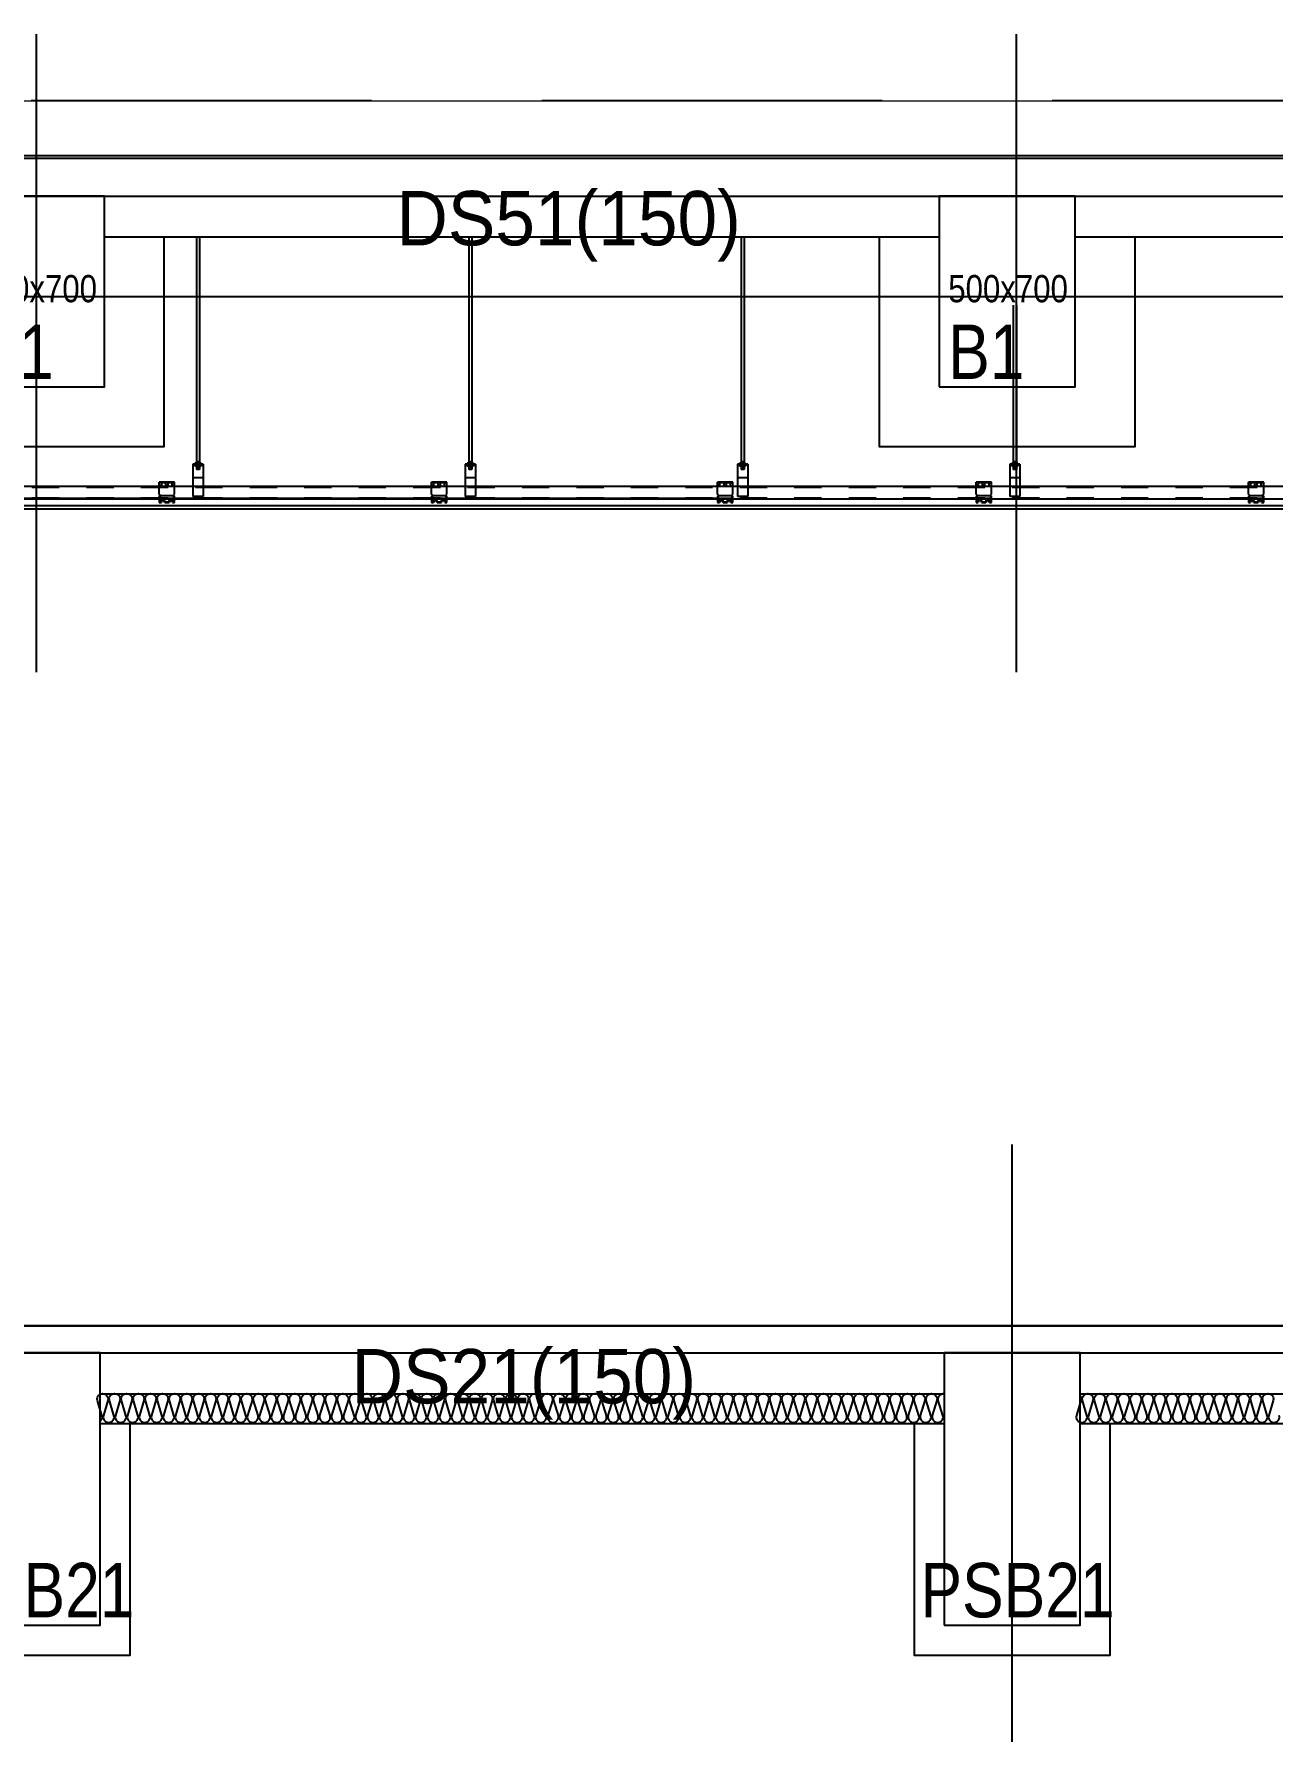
# Model space of a CAD drawing. Header units: millimetres. Extents: x 4754612 to 5801174, y 2368242 to 2777223.
# Drawn here: x 4909424 to 4913973, y 2459714 to 2465989 of the extents above; entities that cross this region are included whole.
import ezdxf
from ezdxf.enums import TextEntityAlignment as Align

# ---------------------------------------------------------------- set-up
doc = ezdxf.new("R2010")
doc.units = ezdxf.units.MM
doc.header["$LTSCALE"] = 1000
for name, pattern in [('03 단지-0902$0$HIDDEN', [0.375, 0.25, -0.125]), ('CEN', [6.2, 6, -0.1, 0, -0.1]), ('HIDDEN', [2, 1, -1])]:
    doc.linetypes.add(name, pattern=pattern)
doc.layers.get('DEFPOINTS').update_dxf_attribs({"color": 151})
for name, color, linetype in [('8', 8, 'Continuous'), ('A-중심선', 10, 'CEN'), ('CON', 2, 'Continuous'), ('ELE-06', 6, 'Continuous'), ('ELE-2', 4, 'Continuous'), ('FIN', 40, 'Continuous'), ('FIN-1', 9, 'Continuous'), ('INS', 251, 'Continuous')]:
    doc.layers.add(name, color=color, linetype=linetype)
doc.layers.add('Guide-line', color=151, linetype='Continuous', plot=False)
doc.layers.add('t 기둥입면선', color=253, linetype='Continuous', lineweight=9)
doc.styles.add('A.NARROW', font='ARIALN.TTF')
doc.styles.add('돋움', font='')
doc.styles.get('돋움').set_extended_font_data('Dotum')

# ---------------------------------------------------------------- blocks, each defined once
blk = doc.blocks.new('A$C2BC01D8E')
at = {"layer": 'CON'}
blk.add_lwpolyline([(-250, -1000), (250, -1000), (250, 0), (-250, 0)], close=True, dxfattribs=at)
at = {"layer": 'DEFPOINTS', "style": 'A.NARROW'}
blk.add_text('PSB21', height=200, dxfattribs=at).set_placement((-336.7, -871.6, 0), align=Align.MIDDLE_LEFT)
blk = doc.blocks.new('A$C40F063BF')
at = {"layer": 'CON'}
blk.add_lwpolyline([(-250, -700), (250, -700), (250, 0), (-250, 0)], close=True, dxfattribs=at)
at = {"layer": 'DEFPOINTS', "style": 'A.NARROW'}
for s, height, p in [('500x700', 100, (-216.7, -339.9, 0)), ('B1', 200, (-216.7, -571.6, 0))]:
    blk.add_text(s, height=height, dxfattribs=at).set_placement(p, align=Align.MIDDLE_LEFT)

msp = doc.modelspace()

# ---------------------------------------------------------------- linework, layer by layer
at = {"layer": '8'}
for p, q in [((4910020.025, 2465243.44), (4910020.025, 2464414.69)), ((4910031.275, 2465243.44), (4910031.275, 2464414.69)), ((4911020.025, 2465243.44), (4911020.025, 2464414.69)), ((4911031.275, 2465243.44), (4911031.275, 2464414.69)), ((4912020.025, 2465243.44), (4912020.025, 2464414.69)), ((4912031.275, 2465243.44), (4912031.275, 2464414.69)), ((4913020.025, 2464993.44), (4913020.025, 2464414.69)), ((4913031.275, 2464993.44), (4913031.275, 2464414.69)), ((4910031.275, 2464417.19), (4910020.025, 2464417.19)), ((4910031.275, 2464414.69), (4910020.025, 2464414.69)), ((4911031.275, 2464417.19), (4911020.025, 2464417.19)), ((4911031.275, 2464414.69), (4911020.025, 2464414.69)), ((4912031.275, 2464417.19), (4912020.025, 2464417.19)), ((4912031.275, 2464414.69), (4912020.025, 2464414.69)), ((4913031.275, 2464417.19), (4913020.025, 2464417.19)), ((4913031.275, 2464414.69), (4913020.025, 2464414.69)), ((4910006.9, 2464408.44), (4910006.9, 2464289.69)), ((4910044.4, 2464408.44), (4910006.9, 2464408.44)), ((4910044.4, 2464404.69), (4910006.9, 2464404.69)), ((4910044.4, 2464358.44), (4910006.9, 2464358.44)), ((4910036.9, 2464412.19), (4910014.4, 2464412.19)), ((4910014.4, 2464412.19), (4910014.4, 2464408.44)), ((4910014.4, 2464404.69), (4910014.4, 2464400.94)), ((4910036.9, 2464400.94), (4910014.4, 2464400.94)), ((4910018.15, 2464412.19), (4910018.15, 2464408.44)), ((4910018.15, 2464404.69), (4910018.15, 2464400.94)), ((4910020.025, 2464400.94), (4910020.025, 2464389.69)), ((4910031.275, 2464399.69), (4910020.025, 2464399.69)), ((4910031.275, 2464397.19), (4910020.025, 2464397.19)), ((4910031.275, 2464394.69), (4910020.025, 2464394.69)), ((4910031.275, 2464392.19), (4910020.025, 2464392.19)), ((4910031.275, 2464392.19), (4910020.025, 2464392.19)), ((4910031.275, 2464389.69), (4910020.025, 2464389.69)), ((4910031.275, 2464400.94), (4910031.275, 2464389.69)), ((4910033.15, 2464412.19), (4910033.15, 2464408.44)), ((4910033.15, 2464404.69), (4910033.15, 2464400.94)), ((4910036.9, 2464412.19), (4910036.9, 2464408.44)), ((4910036.9, 2464404.69), (4910036.9, 2464400.94)), ((4910044.4, 2464408.44), (4910044.4, 2464289.69)), ((4911006.9, 2464408.44), (4911006.9, 2464289.69)), ((4911044.4, 2464408.44), (4911006.9, 2464408.44)), ((4911044.4, 2464404.69), (4911006.9, 2464404.69)), ((4911044.4, 2464358.44), (4911006.9, 2464358.44)), ((4911036.9, 2464412.19), (4911014.4, 2464412.19)), ((4911014.4, 2464412.19), (4911014.4, 2464408.44)), ((4911014.4, 2464404.69), (4911014.4, 2464400.94)), ((4911036.9, 2464400.94), (4911014.4, 2464400.94)), ((4911018.15, 2464412.19), (4911018.15, 2464408.44)), ((4911018.15, 2464404.69), (4911018.15, 2464400.94)), ((4911020.025, 2464400.94), (4911020.025, 2464389.69)), ((4911031.275, 2464399.69), (4911020.025, 2464399.69)), ((4911031.275, 2464397.19), (4911020.025, 2464397.19)), ((4911031.275, 2464394.69), (4911020.025, 2464394.69)), ((4911031.275, 2464392.19), (4911020.025, 2464392.19)), ((4911031.275, 2464392.19), (4911020.025, 2464392.19)), ((4911031.275, 2464389.69), (4911020.025, 2464389.69)), ((4911031.275, 2464400.94), (4911031.275, 2464389.69)), ((4911033.15, 2464412.19), (4911033.15, 2464408.44)), ((4911033.15, 2464404.69), (4911033.15, 2464400.94)), ((4911036.9, 2464412.19), (4911036.9, 2464408.44)), ((4911036.9, 2464404.69), (4911036.9, 2464400.94)), ((4911044.4, 2464408.44), (4911044.4, 2464289.69)), ((4912006.9, 2464408.44), (4912006.9, 2464289.69)), ((4912044.4, 2464408.44), (4912006.9, 2464408.44)), ((4912044.4, 2464404.69), (4912006.9, 2464404.69)), ((4912044.4, 2464358.44), (4912006.9, 2464358.44)), ((4912036.9, 2464412.19), (4912014.4, 2464412.19)), ((4912014.4, 2464412.19), (4912014.4, 2464408.44)), ((4912014.4, 2464404.69), (4912014.4, 2464400.94)), ((4912036.9, 2464400.94), (4912014.4, 2464400.94)), ((4912018.15, 2464412.19), (4912018.15, 2464408.44)), ((4912018.15, 2464404.69), (4912018.15, 2464400.94)), ((4912020.025, 2464400.94), (4912020.025, 2464389.69)), ((4912031.275, 2464399.69), (4912020.025, 2464399.69)), ((4912031.275, 2464397.19), (4912020.025, 2464397.19)), ((4912031.275, 2464394.69), (4912020.025, 2464394.69)), ((4912031.275, 2464392.19), (4912020.025, 2464392.19)), ((4912031.275, 2464392.19), (4912020.025, 2464392.19)), ((4912031.275, 2464389.69), (4912020.025, 2464389.69)), ((4912031.275, 2464400.94), (4912031.275, 2464389.69)), ((4912033.15, 2464412.19), (4912033.15, 2464408.44)), ((4912033.15, 2464404.69), (4912033.15, 2464400.94)), ((4912036.9, 2464412.19), (4912036.9, 2464408.44)), ((4912036.9, 2464404.69), (4912036.9, 2464400.94)), ((4912044.4, 2464408.44), (4912044.4, 2464289.69)), ((4913006.9, 2464408.44), (4913006.9, 2464289.69)), ((4913044.4, 2464408.44), (4913006.9, 2464408.44)), ((4913044.4, 2464404.69), (4913006.9, 2464404.69)), ((4913044.4, 2464358.44), (4913006.9, 2464358.44)), ((4913036.9, 2464412.19), (4913014.4, 2464412.19)), ((4913014.4, 2464412.19), (4913014.4, 2464408.44)), ((4913014.4, 2464404.69), (4913014.4, 2464400.94)), ((4913036.9, 2464400.94), (4913014.4, 2464400.94)), ((4913018.15, 2464412.19), (4913018.15, 2464408.44)), ((4913018.15, 2464404.69), (4913018.15, 2464400.94)), ((4913020.025, 2464400.94), (4913020.025, 2464389.69)), ((4913031.275, 2464399.69), (4913020.025, 2464399.69)), ((4913031.275, 2464397.19), (4913020.025, 2464397.19)), ((4913031.275, 2464394.69), (4913020.025, 2464394.69)), ((4913031.275, 2464392.19), (4913020.025, 2464392.19)), ((4913031.275, 2464392.19), (4913020.025, 2464392.19)), ((4913031.275, 2464389.69), (4913020.025, 2464389.69)), ((4913031.275, 2464400.94), (4913031.275, 2464389.69)), ((4913033.15, 2464412.19), (4913033.15, 2464408.44)), ((4913033.15, 2464404.69), (4913033.15, 2464400.94)), ((4913036.9, 2464412.19), (4913036.9, 2464408.44)), ((4913036.9, 2464404.69), (4913036.9, 2464400.94)), ((4913044.4, 2464408.44), (4913044.4, 2464289.69)), ((4909939.651, 2464342.19), (4909883.401, 2464342.19)), ((4909883.401, 2464298.44), (4909883.401, 2464342.19)), ((4909939.651, 2464339.69), (4909883.401, 2464339.69)), ((4909887.013, 2464330.94), (4909883.401, 2464330.94)), ((4909889.651, 2464292.19), (4909883.401, 2464298.44)), ((4909883.401, 2464292.19), (4909883.401, 2464268.44)), ((4909889.651, 2464292.19), (4909883.401, 2464292.19)), ((4909885.901, 2464289.69), (4909885.901, 2464270.94)), ((4909889.651, 2464289.69), (4909885.901, 2464289.69)), ((4909892.151, 2464330.94), (4909888.373, 2464330.94)), ((4909933.401, 2464292.19), (4909889.651, 2464292.19)), ((4909889.651, 2464289.69), (4909889.651, 2464292.19)), ((4909892.151, 2464336.858), (4909892.151, 2464342.19)), ((4909892.151, 2464330.94), (4909892.151, 2464335.158)), ((4909907.151, 2464336.858), (4909907.151, 2464342.19)), ((4909907.151, 2464330.94), (4909907.151, 2464335.158)), ((4909911.16, 2464330.94), (4909907.151, 2464330.94)), ((4909915.901, 2464330.94), (4909912.86, 2464330.94)), ((4909915.901, 2464336.858), (4909915.901, 2464342.19)), ((4909915.901, 2464330.94), (4909915.901, 2464335.158)), ((4909930.901, 2464336.858), (4909930.901, 2464342.19)), ((4909930.901, 2464330.94), (4909930.901, 2464335.158)), ((4909933.946, 2464330.94), (4909930.901, 2464330.94)), ((4909933.401, 2464292.19), (4909939.651, 2464298.44)), ((4909933.401, 2464289.69), (4909933.401, 2464292.19)), ((4909939.651, 2464292.19), (4909933.401, 2464292.19)), ((4909937.151, 2464289.69), (4909933.401, 2464289.69)), ((4909939.651, 2464330.94), (4909935.987, 2464330.94)), ((4909937.151, 2464270.94), (4909937.151, 2464289.69)), ((4909939.651, 2464298.44), (4909939.651, 2464342.19)), ((4909939.651, 2464268.44), (4909939.651, 2464292.19)), ((4910044.4, 2464289.69), (4910006.9, 2464289.69)), ((4910939.651, 2464342.19), (4910883.401, 2464342.19)), ((4910883.401, 2464298.44), (4910883.401, 2464342.19)), ((4910939.651, 2464339.69), (4910883.401, 2464339.69)), ((4910887.013, 2464330.94), (4910883.401, 2464330.94)), ((4910889.651, 2464292.19), (4910883.401, 2464298.44)), ((4910883.401, 2464292.19), (4910883.401, 2464268.44)), ((4910889.651, 2464292.19), (4910883.401, 2464292.19)), ((4910885.901, 2464289.69), (4910885.901, 2464270.94)), ((4910889.651, 2464289.69), (4910885.901, 2464289.69)), ((4910892.151, 2464330.94), (4910888.373, 2464330.94)), ((4910933.401, 2464292.19), (4910889.651, 2464292.19)), ((4910889.651, 2464289.69), (4910889.651, 2464292.19)), ((4910892.151, 2464336.858), (4910892.151, 2464342.19)), ((4910892.151, 2464330.94), (4910892.151, 2464335.158)), ((4910907.151, 2464336.858), (4910907.151, 2464342.19)), ((4910907.151, 2464330.94), (4910907.151, 2464335.158)), ((4910911.16, 2464330.94), (4910907.151, 2464330.94)), ((4910915.901, 2464330.94), (4910912.86, 2464330.94)), ((4910915.901, 2464336.858), (4910915.901, 2464342.19)), ((4910915.901, 2464330.94), (4910915.901, 2464335.158)), ((4910930.901, 2464336.858), (4910930.901, 2464342.19)), ((4910930.901, 2464330.94), (4910930.901, 2464335.158)), ((4910933.946, 2464330.94), (4910930.901, 2464330.94)), ((4910933.401, 2464292.19), (4910939.651, 2464298.44)), ((4910933.401, 2464289.69), (4910933.401, 2464292.19)), ((4910939.651, 2464292.19), (4910933.401, 2464292.19)), ((4910937.151, 2464289.69), (4910933.401, 2464289.69)), ((4910939.651, 2464330.94), (4910935.987, 2464330.94)), ((4910937.151, 2464270.94), (4910937.151, 2464289.69)), ((4910939.651, 2464298.44), (4910939.651, 2464342.19)), ((4910939.651, 2464268.44), (4910939.651, 2464292.19)), ((4911044.4, 2464289.69), (4911006.9, 2464289.69)), ((4911990.051, 2464342.19), (4911933.801, 2464342.19)), ((4911933.801, 2464298.44), (4911933.801, 2464342.19)), ((4911990.051, 2464339.69), (4911933.801, 2464339.69)), ((4911937.412, 2464330.94), (4911933.801, 2464330.94)), ((4911940.051, 2464292.19), (4911933.801, 2464298.44)), ((4911933.801, 2464292.19), (4911933.801, 2464268.44)), ((4911940.051, 2464292.19), (4911933.801, 2464292.19)), ((4911936.301, 2464289.69), (4911936.301, 2464270.94)), ((4911940.051, 2464289.69), (4911936.301, 2464289.69)), ((4911942.551, 2464330.94), (4911938.772, 2464330.94)), ((4911983.801, 2464292.19), (4911940.051, 2464292.19)), ((4911940.051, 2464289.69), (4911940.051, 2464292.19)), ((4911942.551, 2464336.858), (4911942.551, 2464342.19)), ((4911942.551, 2464330.94), (4911942.551, 2464335.158)), ((4911957.551, 2464336.858), (4911957.551, 2464342.19)), ((4911957.551, 2464330.94), (4911957.551, 2464335.158)), ((4911961.559, 2464330.94), (4911957.551, 2464330.94)), ((4911966.301, 2464330.94), (4911963.259, 2464330.94)), ((4911966.301, 2464336.858), (4911966.301, 2464342.19)), ((4911966.301, 2464330.94), (4911966.301, 2464335.158)), ((4911981.301, 2464336.858), (4911981.301, 2464342.19)), ((4911981.301, 2464330.94), (4911981.301, 2464335.158)), ((4911984.345, 2464330.94), (4911981.301, 2464330.94)), ((4911983.801, 2464292.19), (4911990.051, 2464298.44)), ((4911990.051, 2464292.19), (4911983.801, 2464292.19)), ((4911983.801, 2464289.69), (4911983.801, 2464292.19)), ((4911987.551, 2464289.69), (4911983.801, 2464289.69)), ((4911990.051, 2464330.94), (4911986.386, 2464330.94)), ((4911987.551, 2464270.94), (4911987.551, 2464289.69)), ((4911990.051, 2464298.44), (4911990.051, 2464342.19)), ((4911990.051, 2464268.44), (4911990.051, 2464292.19)), ((4912044.4, 2464289.69), (4912006.9, 2464289.69)), ((4912939.651, 2464342.19), (4912883.401, 2464342.19)), ((4912883.401, 2464298.44), (4912883.401, 2464342.19)), ((4912939.651, 2464339.69), (4912883.401, 2464339.69)), ((4912887.013, 2464330.94), (4912883.401, 2464330.94)), ((4912889.651, 2464292.19), (4912883.401, 2464298.44)), ((4912883.401, 2464292.19), (4912883.401, 2464268.44)), ((4912889.651, 2464292.19), (4912883.401, 2464292.19)), ((4912885.901, 2464289.69), (4912885.901, 2464270.94)), ((4912889.651, 2464289.69), (4912885.901, 2464289.69)), ((4912892.151, 2464330.94), (4912888.373, 2464330.94)), ((4912933.401, 2464292.19), (4912889.651, 2464292.19)), ((4912889.651, 2464289.69), (4912889.651, 2464292.19)), ((4912892.151, 2464336.858), (4912892.151, 2464342.19)), ((4912892.151, 2464330.94), (4912892.151, 2464335.158)), ((4912907.151, 2464336.858), (4912907.151, 2464342.19)), ((4912907.151, 2464330.94), (4912907.151, 2464335.158)), ((4912911.16, 2464330.94), (4912907.151, 2464330.94)), ((4912915.901, 2464330.94), (4912912.86, 2464330.94)), ((4912915.901, 2464336.858), (4912915.901, 2464342.19)), ((4912915.901, 2464330.94), (4912915.901, 2464335.158)), ((4912930.901, 2464336.858), (4912930.901, 2464342.19)), ((4912930.901, 2464330.94), (4912930.901, 2464335.158)), ((4912933.946, 2464330.94), (4912930.901, 2464330.94)), ((4912933.401, 2464292.19), (4912939.651, 2464298.44)), ((4912939.651, 2464292.19), (4912933.401, 2464292.19)), ((4912933.401, 2464289.69), (4912933.401, 2464292.19)), ((4912937.151, 2464289.69), (4912933.401, 2464289.69)), ((4912939.651, 2464330.94), (4912935.987, 2464330.94)), ((4912937.151, 2464270.94), (4912937.151, 2464289.69)), ((4912939.651, 2464298.44), (4912939.651, 2464342.19)), ((4912939.651, 2464268.44), (4912939.651, 2464292.19)), ((4913044.4, 2464289.69), (4913006.9, 2464289.69)), ((4913939.651, 2464342.19), (4913883.401, 2464342.19)), ((4913883.401, 2464298.44), (4913883.401, 2464342.19)), ((4913939.651, 2464339.69), (4913883.401, 2464339.69)), ((4913887.013, 2464330.94), (4913883.401, 2464330.94)), ((4913889.651, 2464292.19), (4913883.401, 2464298.44)), ((4913883.401, 2464292.19), (4913883.401, 2464268.44)), ((4913889.651, 2464292.19), (4913883.401, 2464292.19)), ((4913885.901, 2464289.69), (4913885.901, 2464270.94)), ((4913889.651, 2464289.69), (4913885.901, 2464289.69)), ((4913892.151, 2464330.94), (4913888.373, 2464330.94)), ((4913933.401, 2464292.19), (4913889.651, 2464292.19)), ((4913889.651, 2464289.69), (4913889.651, 2464292.19)), ((4913892.151, 2464336.858), (4913892.151, 2464342.19)), ((4913892.151, 2464330.94), (4913892.151, 2464335.158)), ((4913907.151, 2464336.858), (4913907.151, 2464342.19)), ((4913907.151, 2464330.94), (4913907.151, 2464335.158)), ((4913911.16, 2464330.94), (4913907.151, 2464330.94)), ((4913915.901, 2464330.94), (4913912.86, 2464330.94)), ((4913915.901, 2464336.858), (4913915.901, 2464342.19)), ((4913915.901, 2464330.94), (4913915.901, 2464335.158)), ((4913930.901, 2464336.858), (4913930.901, 2464342.19)), ((4913930.901, 2464330.94), (4913930.901, 2464335.158)), ((4913933.946, 2464330.94), (4913930.901, 2464330.94)), ((4913933.401, 2464292.19), (4913939.651, 2464298.44)), ((4913933.401, 2464289.69), (4913933.401, 2464292.19)), ((4913939.651, 2464292.19), (4913933.401, 2464292.19)), ((4913937.151, 2464289.69), (4913933.401, 2464289.69)), ((4913939.651, 2464330.94), (4913935.987, 2464330.94)), ((4913937.151, 2464270.94), (4913937.151, 2464289.69)), ((4913939.651, 2464298.44), (4913939.651, 2464342.19)), ((4913939.651, 2464268.44), (4913939.651, 2464292.19)), ((4911987.551, 2464282.19), (4906715.782, 2464282.19)), ((4909883.401, 2464268.44), (4909890.901, 2464268.44)), ((4909937.151, 2464282.19), (4909885.901, 2464282.19)), ((4909885.901, 2464270.94), (4909888.766, 2464270.94)), ((4909903.401, 2464268.44), (4909919.651, 2464268.44)), ((4909905.537, 2464270.94), (4909917.516, 2464270.94)), ((4909932.151, 2464268.44), (4909939.651, 2464268.44)), ((4909934.287, 2464270.94), (4909937.151, 2464270.94)), ((4910883.401, 2464268.44), (4910890.901, 2464268.44)), ((4910937.151, 2464282.19), (4910885.901, 2464282.19)), ((4910885.901, 2464270.94), (4910888.766, 2464270.94)), ((4910903.401, 2464268.44), (4910919.651, 2464268.44)), ((4910905.537, 2464270.94), (4910917.516, 2464270.94)), ((4910932.151, 2464268.44), (4910939.651, 2464268.44)), ((4910934.287, 2464270.94), (4910937.151, 2464270.94)), ((4911933.801, 2464268.44), (4911941.301, 2464268.44)), ((4911936.301, 2464270.94), (4911939.165, 2464270.94)), ((4911953.801, 2464268.44), (4911970.051, 2464268.44)), ((4911955.936, 2464270.94), (4911967.915, 2464270.94)), ((4911982.551, 2464268.44), (4911990.051, 2464268.44)), ((4911984.686, 2464270.94), (4911987.551, 2464270.94)), ((4912883.401, 2464268.44), (4912890.901, 2464268.44)), ((4912937.151, 2464282.19), (4912885.901, 2464282.19)), ((4912885.901, 2464270.94), (4912888.766, 2464270.94)), ((4912903.401, 2464268.44), (4912919.651, 2464268.44)), ((4912905.537, 2464270.94), (4912917.516, 2464270.94)), ((4912932.151, 2464268.44), (4912939.651, 2464268.44)), ((4912934.287, 2464270.94), (4912937.151, 2464270.94)), ((4913883.401, 2464268.44), (4913890.901, 2464268.44)), ((4913937.151, 2464282.19), (4913885.901, 2464282.19)), ((4913885.901, 2464270.94), (4913888.766, 2464270.94)), ((4913903.401, 2464268.44), (4913919.651, 2464268.44)), ((4913905.537, 2464270.94), (4913917.516, 2464270.94)), ((4913932.151, 2464268.44), (4913939.651, 2464268.44)), ((4913934.287, 2464270.94), (4913937.151, 2464270.94))]:
    msp.add_line(p, q, dxfattribs=at)
at = {"layer": '8', "linetype": 'HIDDEN', "ltscale": 0.1}
for p, q in [((4926715.782, 2464323.44), (4906715.782, 2464323.44)), ((4926715.782, 2464283.44), (4906715.782, 2464283.44))]:
    msp.add_line(p, q, dxfattribs=at)
at = {"layer": '8'}
for centre, radius, start, end in [((4909897.151, 2464268.44), 8.75, 16.6015497, 163.3984503), ((4909897.151, 2464268.44), 6.25, 0, 180), ((4909925.901, 2464268.44), 8.75, 16.6015497, 163.3984503), ((4909925.901, 2464268.44), 6.25, 0, 180), ((4910897.151, 2464268.44), 8.75, 16.6015497, 163.3984503), ((4910897.151, 2464268.44), 6.25, 0, 180), ((4910925.901, 2464268.44), 8.75, 16.6015497, 163.3984503), ((4910925.901, 2464268.44), 6.25, 0, 180), ((4911947.551, 2464268.44), 8.75, 16.6015497, 163.3984503), ((4911947.551, 2464268.44), 6.25, 0, 180), ((4911976.301, 2464268.44), 8.75, 16.6015497, 163.3984503), ((4911976.301, 2464268.44), 6.25, 0, 180), ((4912897.151, 2464268.44), 8.75, 16.6015497, 163.3984503), ((4912897.151, 2464268.44), 6.25, 0, 180), ((4912925.901, 2464268.44), 8.75, 16.6015497, 163.3984503), ((4912925.901, 2464268.44), 6.25, 0, 180), ((4913897.151, 2464268.44), 8.75, 16.6015497, 163.3984503), ((4913897.151, 2464268.44), 6.25, 0, 180), ((4913925.901, 2464268.44), 8.75, 16.6015497, 163.3984503), ((4913925.901, 2464268.44), 6.25, 0, 180)]:
    msp.add_arc(centre, radius, start, end, dxfattribs=at)
at = {"layer": 'A-중심선', "color": 4, "linetype": '03 단지-0902$0$HIDDEN', "ltscale": 5}
msp.add_line((5131913.282, 2465743.44), (4863973.343, 2465743.44), dxfattribs=at)
at = {"layer": 'A-중심선', "ltscale": 5}
for p, q in [((4863973.343, 2465393.44), (5174125.782, 2465393.44)), ((4863973.343, 2461243.44), (5174125.782, 2461243.44))]:
    msp.add_line(p, q, dxfattribs=at)
at = {"layer": 'CON'}
for p, q in [((4906115.782, 2465393.44), (4949640.782, 2465393.44)), ((4909681.782, 2465243.44), (4912747.782, 2465243.44)), ((4913247.782, 2465243.44), (4916315.782, 2465243.44)), ((4906115.782, 2461143.44), (4949465.782, 2461143.44)), ((4909665.782, 2460993.44), (4912765.782, 2460993.44)), ((4913265.782, 2460993.44), (4916315.782, 2460993.44))]:
    msp.add_line(p, q, dxfattribs=at)
at = {"layer": 'ELE-06'}
msp.add_line((4928115.782, 2461243.44), (4905715.782, 2461243.44), dxfattribs=at)
at = {"layer": 'ELE-2'}
msp.add_line((4905519.924, 2465533.44), (4949640.782, 2465533.44), dxfattribs=at)
at = {"layer": 'FIN'}
msp.add_line((4905524.066, 2465543.44), (4949582.498, 2465543.44), dxfattribs=at)
at = {"layer": 'FIN', "color": 8}
for p, q in [((4926715.782, 2464327.19), (4906715.782, 2464327.19)), ((4926715.782, 2464279.69), (4906715.782, 2464279.69))]:
    msp.add_line(p, q, dxfattribs=at)
at = {"layer": 'FIN', "color": 150}
for p, q in [((4926728.282, 2464255.94), (4906703.282, 2464255.94)), ((4926715.782, 2464243.44), (4906715.782, 2464243.44))]:
    msp.add_line(p, q, dxfattribs=at)
at = {"layer": 'FIN-1'}
msp.add_line((4905715.782, 2461243.44), (4928015.782, 2461243.44), dxfattribs=at)
at = {"layer": 'Guide-line'}
for p, q in [((4909431.782, 2463644.395), (4909431.782, 2465988.679)), ((4913031.782, 2463644.395), (4913031.782, 2465988.679)), ((4913015.782, 2459714.395), (4913015.782, 2461908.679))]:
    msp.add_line(p, q, dxfattribs=at)
at = {"layer": 'INS'}
for p, q in [((4909665.782, 2460883.44), (4912765.782, 2460883.44)), ((4913265.782, 2460883.44), (4916205.782, 2460883.44))]:
    msp.add_line(p, q, dxfattribs=at)
for points in [[(4908961.782, 2465243.44), (4908961.782, 2464473.44), (4909901.782, 2464473.44), (4909901.782, 2465243.44)], [(4912527.782, 2465243.44), (4912527.782, 2464473.44), (4913467.782, 2464473.44), (4913467.782, 2465243.44)], [(4916315.782, 2465023.44), (4906335.782, 2465023.44), (4906335.782, 2464473.44), (4905450.782, 2464473.44)], [(4909055.782, 2460883.44), (4909055.782, 2460033.44), (4909775.782, 2460033.44), (4909775.782, 2460883.44)], [(4912655.782, 2460883.44), (4912655.782, 2460033.44), (4913375.782, 2460033.44), (4913375.782, 2460883.44)]]:
    msp.add_lwpolyline(points, dxfattribs=at)
for points in [[(4909665.782, 2460892.113, 0.30176598), (4909672.296, 2460913.352), (4909655.859, 2460968.14), (4909655.859, 2460968.14, -1.34), (4909694.359, 2460968.14), (4909677.922, 2460913.352, 1.34), (4909716.422, 2460913.352), (4909699.985, 2460968.14), (4909699.985, 2460968.14, -1.34), (4909738.485, 2460968.14), (4909722.048, 2460913.352, 1.34), (4909760.548, 2460913.352), (4909744.111, 2460968.14), (4909744.111, 2460968.14, -1.34), (4909782.611, 2460968.14), (4909766.174, 2460913.352, 1.34), (4909804.674, 2460913.352), (4909788.237, 2460968.14), (4909788.237, 2460968.14, -1.34), (4909826.737, 2460968.14), (4909810.3, 2460913.352, 1.34), (4909848.8, 2460913.352), (4909832.363, 2460968.14), (4909832.363, 2460968.14, -1.34), (4909870.863, 2460968.14), (4909854.425, 2460913.352, 1.34), (4909892.925, 2460913.352), (4909876.488, 2460968.14), (4909876.488, 2460968.14, -1.34), (4909914.988, 2460968.14), (4909898.551, 2460913.352, 1.34), (4909937.051, 2460913.352), (4909920.614, 2460968.14), (4909920.614, 2460968.14, -1.34), (4909959.114, 2460968.14), (4909942.677, 2460913.352, 1.34), (4909981.177, 2460913.352), (4909964.74, 2460968.14), (4909964.74, 2460968.14, -1.34), (4910003.24, 2460968.14), (4909986.803, 2460913.352, 1.34), (4910025.303, 2460913.352), (4910008.866, 2460968.14), (4910008.866, 2460968.14, -1.34), (4910047.366, 2460968.14), (4910030.929, 2460913.352, 1.34), (4910069.429, 2460913.352), (4910052.992, 2460968.14), (4910052.992, 2460968.14, -1.34), (4910091.492, 2460968.14), (4910075.055, 2460913.352, 1.34), (4910113.555, 2460913.352), (4910097.118, 2460968.14), (4910097.118, 2460968.14, -1.34), (4910135.618, 2460968.14), (4910119.181, 2460913.352, 1.34), (4910157.681, 2460913.352), (4910141.244, 2460968.14), (4910141.244, 2460968.14, -1.34), (4910179.744, 2460968.14), (4910163.307, 2460913.352, 1.34), (4910201.807, 2460913.352), (4910185.37, 2460968.14), (4910185.37, 2460968.14, -1.34), (4910223.87, 2460968.14), (4910207.433, 2460913.352, 1.34), (4910245.933, 2460913.352), (4910229.496, 2460968.14), (4910229.496, 2460968.14, -1.34), (4910267.996, 2460968.14), (4910251.559, 2460913.352, 1.34), (4910290.059, 2460913.352), (4910273.622, 2460968.14), (4910273.622, 2460968.14, -1.34), (4910312.122, 2460968.14), (4910295.685, 2460913.352, 1.34), (4910334.185, 2460913.352), (4910317.748, 2460968.14), (4910317.748, 2460968.14, -1.34), (4910356.248, 2460968.14), (4910339.811, 2460913.352, 1.34), (4910378.311, 2460913.352), (4910361.874, 2460968.14), (4910361.874, 2460968.14, -1.34), (4910400.374, 2460968.14), (4910383.937, 2460913.352, 1.34), (4910422.437, 2460913.352), (4910406, 2460968.14), (4910406, 2460968.14, -1.34), (4910444.5, 2460968.14), (4910428.063, 2460913.352, 1.34), (4910466.563, 2460913.352), (4910450.126, 2460968.14), (4910450.126, 2460968.14, -1.34), (4910488.626, 2460968.14), (4910472.189, 2460913.352, 1.34), (4910510.689, 2460913.352), (4910494.252, 2460968.14), (4910494.252, 2460968.14, -1.34), (4910532.752, 2460968.14), (4910516.315, 2460913.352, 1.34), (4910554.815, 2460913.352), (4910538.378, 2460968.14), (4910538.378, 2460968.14, -1.34), (4910576.878, 2460968.14), (4910560.441, 2460913.352, 1.34), (4910598.941, 2460913.352), (4910582.504, 2460968.14), (4910582.504, 2460968.14, -1.34), (4910621.004, 2460968.14), (4910604.567, 2460913.352, 1.34), (4910643.067, 2460913.352), (4910626.63, 2460968.14), (4910626.63, 2460968.14, -1.34), (4910665.13, 2460968.14), (4910648.693, 2460913.352, 1.34), (4910687.193, 2460913.352), (4910670.756, 2460968.14), (4910670.756, 2460968.14, -1.34), (4910709.256, 2460968.14), (4910692.819, 2460913.352, 1.34), (4910731.319, 2460913.352), (4910714.882, 2460968.14), (4910714.882, 2460968.14, -1.34), (4910753.382, 2460968.14), (4910736.945, 2460913.352, 1.34), (4910775.445, 2460913.352), (4910759.008, 2460968.14), (4910759.008, 2460968.14, -1.34), (4910797.508, 2460968.14), (4910781.071, 2460913.352, 1.34), (4910819.571, 2460913.352), (4910803.134, 2460968.14), (4910803.134, 2460968.14, -1.34), (4910841.634, 2460968.14), (4910825.197, 2460913.352, 1.34), (4910863.697, 2460913.352), (4910847.26, 2460968.14), (4910847.26, 2460968.14, -1.34), (4910885.76, 2460968.14), (4910869.322, 2460913.352, 1.34), (4910907.822, 2460913.352), (4910891.385, 2460968.14), (4910891.385, 2460968.14, -1.34), (4910929.885, 2460968.14), (4910913.448, 2460913.352, 1.34), (4910951.948, 2460913.352), (4910935.511, 2460968.14), (4910935.511, 2460968.14, -1.34), (4910974.011, 2460968.14), (4910957.574, 2460913.352, 1.34), (4910996.074, 2460913.352), (4910979.637, 2460968.14), (4910979.637, 2460968.14, -1.34), (4911018.137, 2460968.14), (4911001.7, 2460913.352, 1.34), (4911040.2, 2460913.352), (4911023.763, 2460968.14), (4911023.763, 2460968.14, -1.34), (4911062.263, 2460968.14), (4911045.826, 2460913.352, 1.34), (4911084.326, 2460913.352), (4911067.889, 2460968.14), (4911067.889, 2460968.14, -1.34), (4911106.389, 2460968.14), (4911089.952, 2460913.352, 1.34), (4911128.452, 2460913.352), (4911112.015, 2460968.14), (4911112.015, 2460968.14, -1.34), (4911150.515, 2460968.14), (4911134.078, 2460913.352, 1.34), (4911172.578, 2460913.352), (4911156.141, 2460968.14), (4911156.141, 2460968.14, -1.34), (4911194.641, 2460968.14), (4911178.204, 2460913.352, 1.34), (4911216.704, 2460913.352), (4911200.267, 2460968.14), (4911200.267, 2460968.14, -1.34), (4911238.767, 2460968.14), (4911222.33, 2460913.352, 1.34), (4911260.83, 2460913.352), (4911244.393, 2460968.14), (4911244.393, 2460968.14, -1.34), (4911282.893, 2460968.14), (4911266.456, 2460913.352, 1.34), (4911304.956, 2460913.352), (4911288.519, 2460968.14), (4911288.519, 2460968.14, -1.34), (4911327.019, 2460968.14), (4911310.582, 2460913.352, 1.34), (4911349.082, 2460913.352), (4911332.645, 2460968.14), (4911332.645, 2460968.14, -1.34), (4911371.145, 2460968.14), (4911354.708, 2460913.352, 1.34), (4911393.208, 2460913.352), (4911376.771, 2460968.14), (4911376.771, 2460968.14, -1.34), (4911415.271, 2460968.14), (4911398.834, 2460913.352, 1.34), (4911437.334, 2460913.352), (4911420.897, 2460968.14), (4911420.897, 2460968.14, -1.34), (4911459.397, 2460968.14), (4911442.96, 2460913.352, 1.34), (4911481.46, 2460913.352), (4911465.023, 2460968.14), (4911465.023, 2460968.14, -1.34), (4911503.523, 2460968.14), (4911487.086, 2460913.352, 1.34), (4911525.586, 2460913.352), (4911509.149, 2460968.14), (4911509.149, 2460968.14, -1.34), (4911547.649, 2460968.14), (4911531.212, 2460913.352, 1.34), (4911569.712, 2460913.352), (4911553.275, 2460968.14), (4911553.275, 2460968.14, -1.34), (4911591.775, 2460968.14), (4911575.338, 2460913.352, 1.34), (4911613.838, 2460913.352), (4911597.401, 2460968.14), (4911597.401, 2460968.14, -1.34), (4911635.901, 2460968.14), (4911619.464, 2460913.352, 1.34), (4911657.964, 2460913.352), (4911641.527, 2460968.14), (4911641.527, 2460968.14, -1.34), (4911680.027, 2460968.14), (4911663.59, 2460913.352, 1.34), (4911702.09, 2460913.352), (4911685.653, 2460968.14), (4911685.653, 2460968.14, -1.34), (4911724.153, 2460968.14), (4911707.716, 2460913.352, 1.34), (4911746.216, 2460913.352), (4911729.779, 2460968.14), (4911729.779, 2460968.14, -1.34), (4911768.279, 2460968.14), (4911751.842, 2460913.352, 1.34), (4911790.342, 2460913.352), (4911773.905, 2460968.14), (4911773.905, 2460968.14, -1.34), (4911812.405, 2460968.14), (4911795.968, 2460913.352, 1.34), (4911834.468, 2460913.352), (4911818.031, 2460968.14), (4911818.031, 2460968.14, -1.34), (4911856.531, 2460968.14), (4911840.094, 2460913.352, 1.34), (4911878.594, 2460913.352), (4911862.157, 2460968.14), (4911862.157, 2460968.14, -1.34), (4911900.657, 2460968.14), (4911884.219, 2460913.352, 1.34), (4911922.719, 2460913.352), (4911906.282, 2460968.14), (4911906.282, 2460968.14, -1.34), (4911944.782, 2460968.14), (4911928.345, 2460913.352, 1.34), (4911966.845, 2460913.352), (4911950.408, 2460968.14), (4911950.408, 2460968.14, -1.34), (4911988.908, 2460968.14), (4911972.471, 2460913.352, 1.34), (4912010.971, 2460913.352), (4911994.534, 2460968.14), (4911994.534, 2460968.14, -1.34), (4912033.034, 2460968.14), (4912016.597, 2460913.352, 1.34), (4912055.097, 2460913.352), (4912038.66, 2460968.14), (4912038.66, 2460968.14, -1.34), (4912077.16, 2460968.14), (4912060.723, 2460913.352, 1.34), (4912099.223, 2460913.352), (4912082.786, 2460968.14), (4912082.786, 2460968.14, -1.34), (4912121.286, 2460968.14), (4912104.849, 2460913.352, 1.34), (4912143.349, 2460913.352), (4912126.912, 2460968.14), (4912126.912, 2460968.14, -1.34), (4912165.412, 2460968.14), (4912148.975, 2460913.352, 1.34), (4912187.475, 2460913.352), (4912171.038, 2460968.14), (4912171.038, 2460968.14, -1.34), (4912209.538, 2460968.14), (4912193.101, 2460913.352, 1.34), (4912231.601, 2460913.352), (4912215.164, 2460968.14), (4912215.164, 2460968.14, -1.34), (4912253.664, 2460968.14), (4912237.227, 2460913.352, 1.34), (4912275.727, 2460913.352), (4912259.29, 2460968.14), (4912259.29, 2460968.14, -1.34), (4912297.79, 2460968.14), (4912281.353, 2460913.352, 1.34), (4912319.853, 2460913.352), (4912303.416, 2460968.14), (4912303.416, 2460968.14, -1.34), (4912341.916, 2460968.14), (4912325.479, 2460913.352, 1.34), (4912363.979, 2460913.352), (4912347.542, 2460968.14), (4912347.542, 2460968.14, -1.34), (4912386.042, 2460968.14), (4912369.605, 2460913.352, 1.34), (4912408.105, 2460913.352), (4912391.668, 2460968.14), (4912391.668, 2460968.14, -1.34), (4912430.168, 2460968.14), (4912413.731, 2460913.352, 1.34), (4912452.231, 2460913.352), (4912435.794, 2460968.14), (4912435.794, 2460968.14, -1.34), (4912474.294, 2460968.14), (4912457.857, 2460913.352, 1.34), (4912496.357, 2460913.352), (4912479.92, 2460968.14), (4912479.92, 2460968.14, -1.34), (4912518.42, 2460968.14), (4912501.983, 2460913.352, 1.34), (4912540.483, 2460913.352), (4912524.046, 2460968.14), (4912524.046, 2460968.14, -1.34), (4912562.546, 2460968.14), (4912546.109, 2460913.352, 1.34), (4912584.609, 2460913.352), (4912568.172, 2460968.14), (4912568.172, 2460968.14, -1.34), (4912606.672, 2460968.14), (4912590.235, 2460913.352, 1.34), (4912628.735, 2460913.352), (4912612.298, 2460968.14), (4912612.298, 2460968.14, -1.34), (4912650.798, 2460968.14), (4912634.361, 2460913.352, 1.34), (4912672.861, 2460913.352), (4912656.424, 2460968.14), (4912656.424, 2460968.14, -1.34), (4912694.924, 2460968.14), (4912678.487, 2460913.352, 1.34), (4912716.987, 2460913.352), (4912700.55, 2460968.14), (4912700.55, 2460968.14, -1.34), (4912739.05, 2460968.14), (4912722.613, 2460913.352, 1.34), (4912761.113, 2460913.352), (4912744.676, 2460968.14), (4912744.676, 2460968.14, -0.5308097), (4912765.782, 2460993.849, -0.5308097)], [(4913265.782, 2460985.34, -0.22822251), (4913268.561, 2460968.14), (4913252.124, 2460913.352, 1.34), (4913290.624, 2460913.352), (4913274.187, 2460968.14), (4913274.187, 2460968.14, -1.34), (4913312.687, 2460968.14), (4913296.25, 2460913.352, 1.34), (4913334.75, 2460913.352), (4913318.313, 2460968.14), (4913318.313, 2460968.14, -1.34), (4913356.813, 2460968.14), (4913340.376, 2460913.352, 1.34), (4913378.876, 2460913.352), (4913362.439, 2460968.14), (4913362.439, 2460968.14, -1.34), (4913400.939, 2460968.14), (4913384.502, 2460913.352, 1.34), (4913423.002, 2460913.352), (4913406.565, 2460968.14), (4913406.565, 2460968.14, -1.34), (4913445.065, 2460968.14), (4913428.628, 2460913.352, 1.34), (4913467.128, 2460913.352), (4913450.691, 2460968.14), (4913450.691, 2460968.14, -1.34), (4913489.191, 2460968.14), (4913472.754, 2460913.352, 1.34), (4913511.254, 2460913.352), (4913494.817, 2460968.14), (4913494.817, 2460968.14, -1.34), (4913533.317, 2460968.14), (4913516.88, 2460913.352, 1.34), (4913555.38, 2460913.352), (4913538.943, 2460968.14), (4913538.943, 2460968.14, -1.34), (4913577.443, 2460968.14), (4913561.006, 2460913.352, 1.34), (4913599.506, 2460913.352), (4913583.069, 2460968.14), (4913583.069, 2460968.14, -1.34), (4913621.569, 2460968.14), (4913605.132, 2460913.352, 1.34), (4913643.632, 2460913.352), (4913627.195, 2460968.14), (4913627.195, 2460968.14, -1.34), (4913665.695, 2460968.14), (4913649.258, 2460913.352, 1.34), (4913687.758, 2460913.352), (4913671.321, 2460968.14), (4913671.321, 2460968.14, -1.34), (4913709.821, 2460968.14), (4913693.384, 2460913.352, 1.34), (4913731.884, 2460913.352), (4913715.447, 2460968.14), (4913715.447, 2460968.14, -1.34), (4913753.947, 2460968.14), (4913737.51, 2460913.352, 1.34), (4913776.01, 2460913.352), (4913759.573, 2460968.14), (4913759.573, 2460968.14, -1.34), (4913798.073, 2460968.14), (4913781.636, 2460913.352, 1.34), (4913820.136, 2460913.352), (4913803.699, 2460968.14), (4913803.699, 2460968.14, -1.34), (4913842.199, 2460968.14), (4913825.762, 2460913.352, 1.34), (4913864.262, 2460913.352), (4913847.825, 2460968.14), (4913847.825, 2460968.14, -1.34), (4913886.325, 2460968.14), (4913869.888, 2460913.352, 1.34), (4913908.388, 2460913.352), (4913891.951, 2460968.14), (4913891.951, 2460968.14, -1.34), (4913930.451, 2460968.14), (4913914.014, 2460913.352, 1.34), (4913952.514, 2460913.352), (4913936.076, 2460968.14), (4913936.076, 2460968.14, -1.34), (4913974.576, 2460968.14), (4913958.139, 2460913.352, 1.34), (4913996.639, 2460913.352)]]:
    msp.add_lwpolyline(points, format="xyb", dxfattribs=at)
at = {"layer": 't 기둥입면선'}
msp.add_line((4905089.463, 2465743.44), (4950042.101, 2465743.44), dxfattribs=at)

# ---------------------------------------------------------------- block references
at = {"layer": 'CON'}
for name, p in [('A$C40F063BF', (4909431.782, 2465393.44)), ('A$C40F063BF', (4912997.782, 2465393.44)), ('A$C2BC01D8E', (4909415.782, 2461143.44)), ('A$C2BC01D8E', (4913015.782, 2461143.44))]:
    msp.add_blockref(name, p, dxfattribs=at)

# ---------------------------------------------------------------- texts
at = {"layer": 'Guide-line', "style": '돋움'}
for s, p in [('DS51(150)', (4911386.783, 2465312.653)), ('DS21(150)', (4911222.336, 2461057.78))]:
    msp.add_text(s, height=200, dxfattribs=at).set_placement(p, align=Align.MIDDLE_CENTER)

doc.saveas('drawing.dxf')
